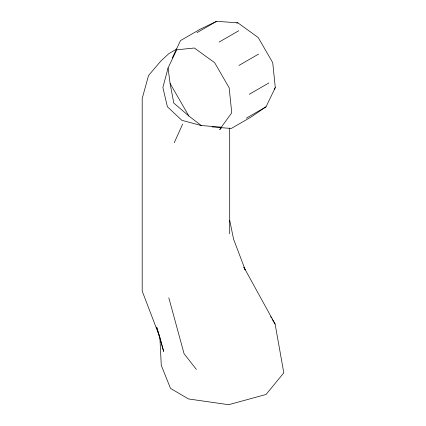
<?xml version="1.0" encoding="UTF-8"?>
<svg xmlns="http://www.w3.org/2000/svg" width="426" height="426" viewBox="0 0 426 426"><rect width="100%" height="100%" fill="white"/><g stroke="black" fill="none" stroke-linecap="round" stroke-linejoin="round"><path stroke-width="0.64" d="M168.062 68.011L162.876 87.431L167.381 106.756L181.865 120.318L201.274 125.537L221.344 127.161L231.744 112.778L229.161 87.815L214.672 62.718L194.347 48L176.689 49.821L168.062 68.011L170.102 83.485L173.787 103.06L188.894 116.032L201.274 125.537M174.229 142.742L182.669 124.078M172.28 57.989L180.491 40.582L200.172 29.218L216.648 21.3L237.905 22.85L258.231 37.573L272.72 62.67L275.303 87.634L266.021 106.814L250.925 117.123L231.243 128.487L212.063 126.895M274.147 89.231L275.303 87.634M220.577 128.604L219.694 129.568L221.733 127.678M196.966 32.664L216.648 21.3M176.886 48.969L168.93 53.559L160.788 61.11L148.541 75.524L142.199 98.459L142.199 291.091L159.888 337.392L161.278 365.407L170.512 388.379L188.457 398.949L228.65 404.7L266.064 394.46L283.801 372.856L275.116 324.064L244.002 267.443M219.118 42.083L238.8 30.72M238.938 65.439L258.619 54.081M249.253 94.284L268.934 82.921M246.34 118.178L266.021 106.814M236.595 22.988L237.905 22.85M196.429 369.496L184.069 353.692L168.818 297.785M270.686 316.683L271.367 317.817M272.049 318.957L275.116 324.064M170.102 83.485L188.894 116.032M243.826 267.262L245.269 269.999L233.565 239.135L229.699 220.263M159.888 337.392L156.651 327.093L163.664 351.461L160.229 338.67M229.699 127.976L229.699 233.799"/></g></svg>
